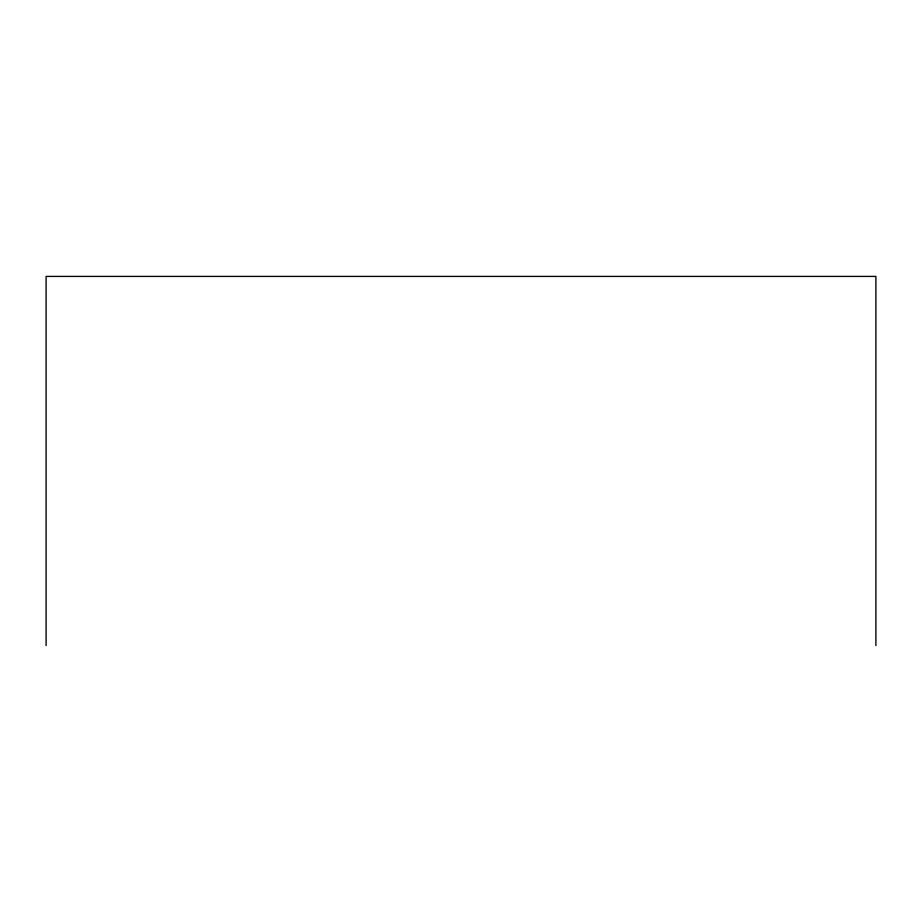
<?xml version="1.0" encoding="UTF-8"?>
<svg xmlns="http://www.w3.org/2000/svg" width="922" height="922" viewBox="0 0 922 922"><rect width="100%" height="100%" fill="white"/><g stroke="black" fill="none" stroke-linecap="round" stroke-linejoin="round"><path stroke-width="1.38" d="M875.9 645.584L875.9 276.416L46.1 276.416L46.1 645.584"/></g></svg>
